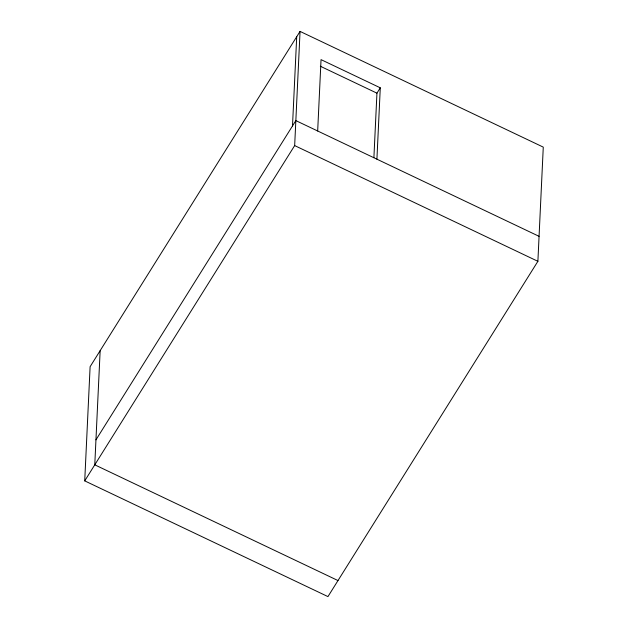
<?xml version="1.0" encoding="UTF-8"?>
<svg xmlns="http://www.w3.org/2000/svg" width="628" height="628" viewBox="0 0 628 628"><rect width="100%" height="100%" fill="white"/><g stroke="black" fill="none" stroke-linecap="round" stroke-linejoin="round"><path stroke-width="0.94" d="M84.725 480.875L90.11 366.689L300.051 31.4L543.275 147.125L537.89 261.311L327.949 596.6L84.725 480.875L294.665 145.586L300.051 31.4M100.15 350.644L94.773 464.83L337.99 580.555M292.499 125.953L296.706 36.746M317.674 130.993L321.041 59.629L380.285 87.818L376.918 159.182M373.896 157.691L376.941 93.164L380.285 87.818M95.951 439.851L295.843 120.607L539.067 236.332M320.343 66.238L376.941 93.164M294.665 145.586L537.89 261.311"/></g></svg>
